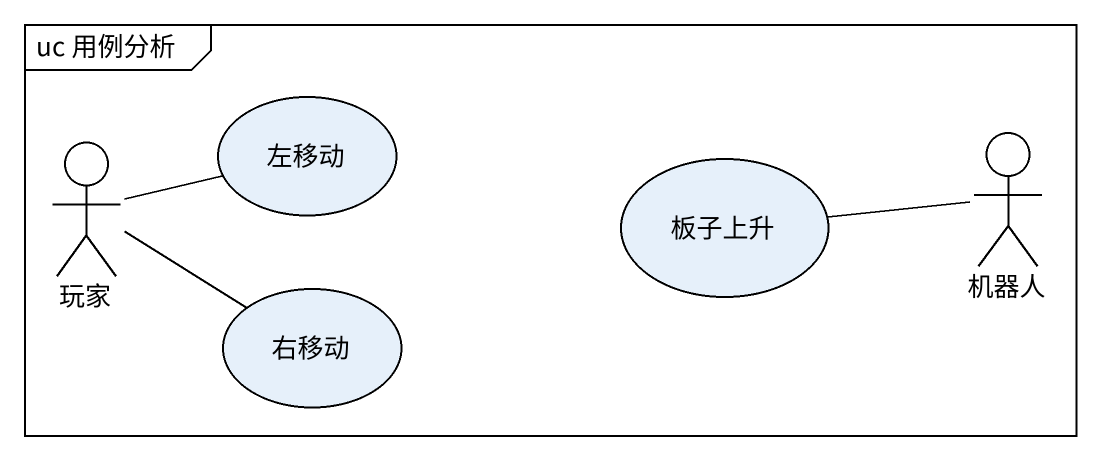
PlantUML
@startuml
mainframe uc 用例分析
actor 玩家
usecase 左移动
usecase 板子上升
actor 机器人
usecase 右移动
玩家 -right- 左移动
玩家 -right- 右移动
机器人 -left- 板子上升
@enduml
